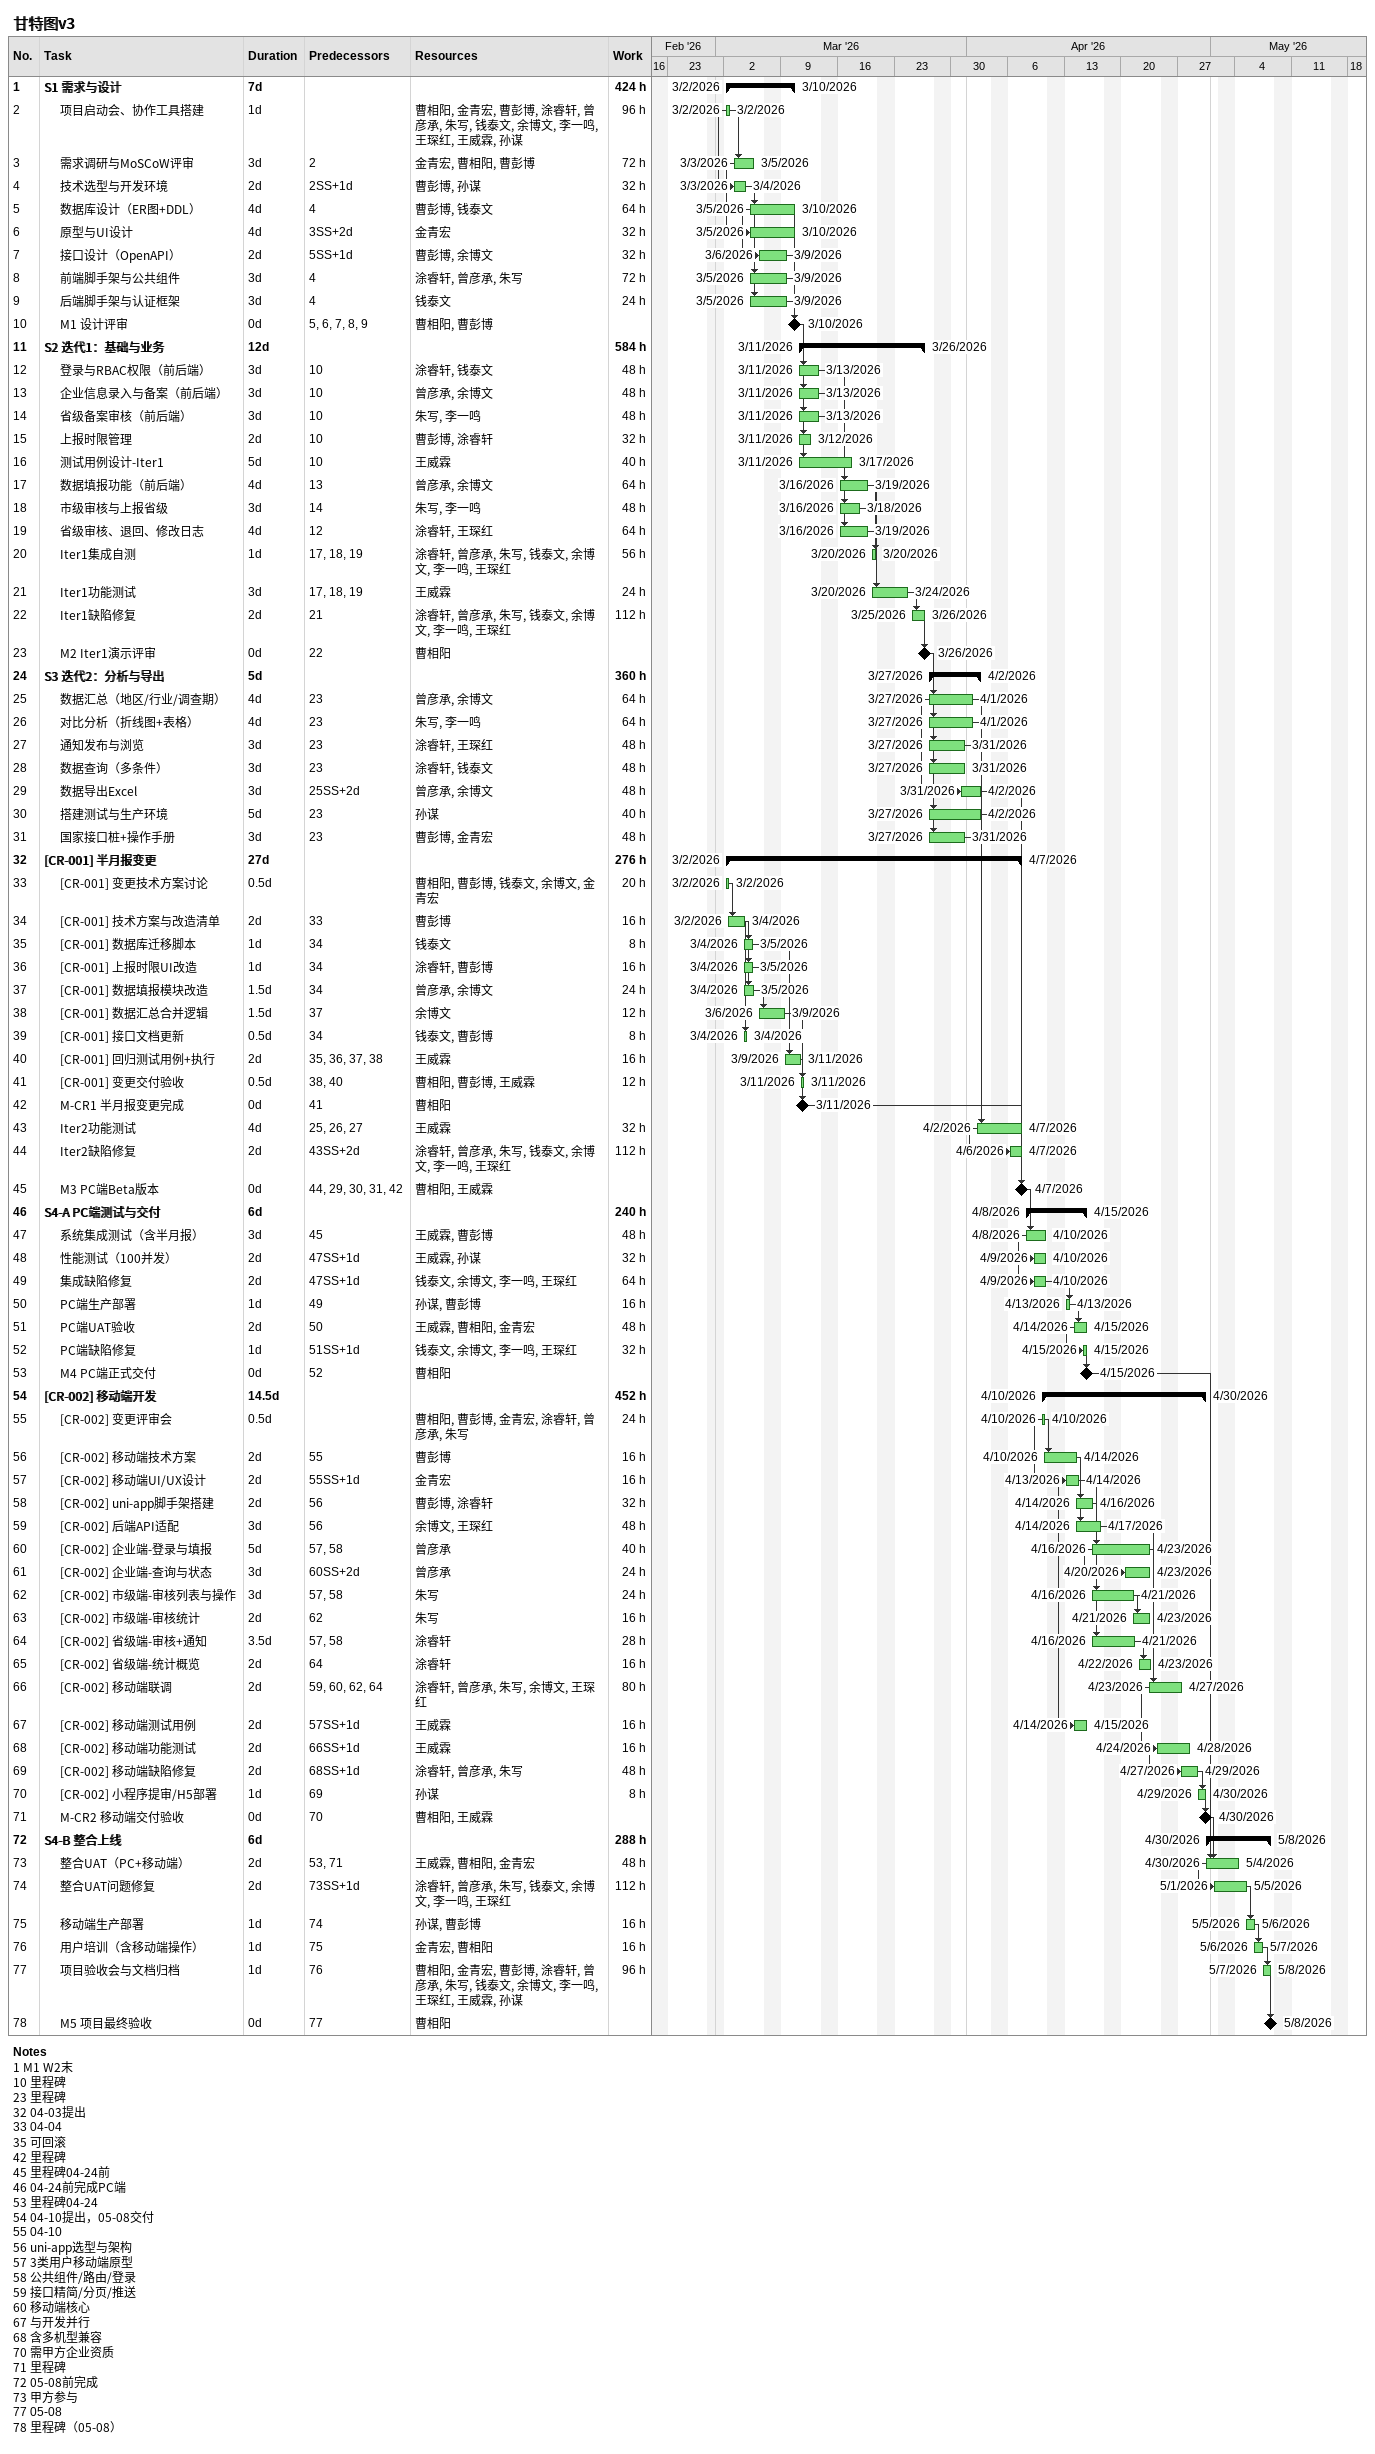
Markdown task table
甘特图v3

| ID | Level | Task | Duration | Start | Finish | Predecessors | Resources | Work (h) |
|---|---|---|---|---|---|---|---|---|
| 1 | 1 | **S1 需求与设计** | 7d | 2026-03-02 | 2026-03-10 |  |  | 424 |
| 2 | 2 | 项目启动会、协作工具搭建 | 1d | 2026-03-02 | 2026-03-02 |  | 曹相阳, 金青宏, 曹彭博, 涂睿轩, 曾彦承, 朱写, 钱泰文, 余博文, 李一鸣, 王琛红, 王威霖, 孙谋 | 96 |
| 3 | 2 | 需求调研与MoSCoW评审 | 3d | 2026-03-03 | 2026-03-05 | 2 | 金青宏, 曹相阳, 曹彭博 | 72 |
| 4 | 2 | 技术选型与开发环境 | 2d | 2026-03-03 | 2026-03-04 | 2SS+1d | 曹彭博, 孙谋 | 32 |
| 5 | 2 | 数据库设计（ER图+DDL） | 4d | 2026-03-05 | 2026-03-10 | 4 | 曹彭博, 钱泰文 | 64 |
| 6 | 2 | 原型与UI设计 | 4d | 2026-03-05 | 2026-03-10 | 3SS+2d | 金青宏 | 32 |
| 7 | 2 | 接口设计（OpenAPI） | 2d | 2026-03-06 | 2026-03-09 | 5SS+1d | 曹彭博, 余博文 | 32 |
| 8 | 2 | 前端脚手架与公共组件 | 3d | 2026-03-05 | 2026-03-09 | 4 | 涂睿轩, 曾彦承, 朱写 | 72 |
| 9 | 2 | 后端脚手架与认证框架 | 3d | 2026-03-05 | 2026-03-09 | 4 | 钱泰文 | 24 |
| 10 | 2 | M1 设计评审 | 0d | 2026-03-10 | 2026-03-10 | 5, 6, 7, 8, 9 | 曹相阳, 曹彭博 |  |
| 11 | 1 | **S2 迭代1：基础与业务** | 12d | 2026-03-11 | 2026-03-26 |  |  | 584 |
| 12 | 2 | 登录与RBAC权限（前后端） | 3d | 2026-03-11 | 2026-03-13 | 10 | 涂睿轩, 钱泰文 | 48 |
| 13 | 2 | 企业信息录入与备案（前后端） | 3d | 2026-03-11 | 2026-03-13 | 10 | 曾彦承, 余博文 | 48 |
| 14 | 2 | 省级备案审核（前后端） | 3d | 2026-03-11 | 2026-03-13 | 10 | 朱写, 李一鸣 | 48 |
| 15 | 2 | 上报时限管理 | 2d | 2026-03-11 | 2026-03-12 | 10 | 曹彭博, 涂睿轩 | 32 |
| 16 | 2 | 测试用例设计-Iter1 | 5d | 2026-03-11 | 2026-03-17 | 10 | 王威霖 | 40 |
| 17 | 2 | 数据填报功能（前后端） | 4d | 2026-03-16 | 2026-03-19 | 13 | 曾彦承, 余博文 | 64 |
| 18 | 2 | 市级审核与上报省级 | 3d | 2026-03-16 | 2026-03-18 | 14 | 朱写, 李一鸣 | 48 |
| 19 | 2 | 省级审核、退回、修改日志 | 4d | 2026-03-16 | 2026-03-19 | 12 | 涂睿轩, 王琛红 | 64 |
| 20 | 2 | Iter1集成自测 | 1d | 2026-03-20 | 2026-03-20 | 17, 18, 19 | 涂睿轩, 曾彦承, 朱写, 钱泰文, 余博文, 李一鸣, 王琛红 | 56 |
| 21 | 2 | Iter1功能测试 | 3d | 2026-03-20 | 2026-03-24 | 17, 18, 19 | 王威霖 | 24 |
| 22 | 2 | Iter1缺陷修复 | 2d | 2026-03-25 | 2026-03-26 | 21 | 涂睿轩, 曾彦承, 朱写, 钱泰文, 余博文, 李一鸣, 王琛红 | 112 |
| 23 | 2 | M2 Iter1演示评审 | 0d | 2026-03-26 | 2026-03-26 | 22 | 曹相阳 |  |
| 24 | 1 | **S3 迭代2：分析与导出** | 5d | 2026-03-27 | 2026-04-02 |  |  | 360 |
| 25 | 2 | 数据汇总（地区/行业/调查期） | 4d | 2026-03-27 | 2026-04-01 | 23 | 曾彦承, 余博文 | 64 |
| 26 | 2 | 对比分析（折线图+表格） | 4d | 2026-03-27 | 2026-04-01 | 23 | 朱写, 李一鸣 | 64 |
| 27 | 2 | 通知发布与浏览 | 3d | 2026-03-27 | 2026-03-31 | 23 | 涂睿轩, 王琛红 | 48 |
| 28 | 2 | 数据查询（多条件） | 3d | 2026-03-27 | 2026-03-31 | 23 | 涂睿轩, 钱泰文 | 48 |
| 29 | 2 | 数据导出Excel | 3d | 2026-03-31 | 2026-04-02 | 25SS+2d | 曾彦承, 余博文 | 48 |
| 30 | 2 | 搭建测试与生产环境 | 5d | 2026-03-27 | 2026-04-02 | 23 | 孙谋 | 40 |
| 31 | 2 | 国家接口桩+操作手册 | 3d | 2026-03-27 | 2026-03-31 | 23 | 曹彭博, 金青宏 | 48 |
| 32 | 1 | **[CR-001] 半月报变更** | 27d | 2026-03-02 | 2026-04-07 |  |  | 276 |
| 33 | 2 | [CR-001] 变更技术方案讨论 | 0.5d | 2026-03-02 | 2026-03-02 |  | 曹相阳, 曹彭博, 钱泰文, 余博文, 金青宏 | 20 |
| 34 | 2 | [CR-001] 技术方案与改造清单 | 2d | 2026-03-02 | 2026-03-04 | 33 | 曹彭博 | 16 |
| 35 | 2 | [CR-001] 数据库迁移脚本 | 1d | 2026-03-04 | 2026-03-05 | 34 | 钱泰文 | 8 |
| 36 | 2 | [CR-001] 上报时限UI改造 | 1d | 2026-03-04 | 2026-03-05 | 34 | 涂睿轩, 曹彭博 | 16 |
| 37 | 2 | [CR-001] 数据填报模块改造 | 1.5d | 2026-03-04 | 2026-03-05 | 34 | 曾彦承, 余博文 | 24 |
| 38 | 2 | [CR-001] 数据汇总合并逻辑 | 1.5d | 2026-03-06 | 2026-03-09 | 37 | 余博文 | 12 |
| 39 | 2 | [CR-001] 接口文档更新 | 0.5d | 2026-03-04 | 2026-03-04 | 34 | 钱泰文, 曹彭博 | 8 |
| 40 | 2 | [CR-001] 回归测试用例+执行 | 2d | 2026-03-09 | 2026-03-11 | 35, 36, 37, 38 | 王威霖 | 16 |
| 41 | 2 | [CR-001] 变更交付验收 | 0.5d | 2026-03-11 | 2026-03-11 | 38, 40 | 曹相阳, 曹彭博, 王威霖 | 12 |
| 42 | 2 | M-CR1 半月报变更完成 | 0d | 2026-03-11 | 2026-03-11 | 41 | 曹相阳 |  |
| 43 | 2 | Iter2功能测试 | 4d | 2026-04-02 | 2026-04-07 | 25, 26, 27 | 王威霖 | 32 |
| 44 | 2 | Iter2缺陷修复 | 2d | 2026-04-06 | 2026-04-07 | 43SS+2d | 涂睿轩, 曾彦承, 朱写, 钱泰文, 余博文, 李一鸣, 王琛红 | 112 |
| 45 | 2 | M3 PC端Beta版本 | 0d | 2026-04-07 | 2026-04-07 | 44, 29, 30, 31, 42 | 曹相阳, 王威霖 |  |
| 46 | 1 | **S4-A PC端测试与交付** | 6d | 2026-04-08 | 2026-04-15 |  |  | 240 |
| 47 | 2 | 系统集成测试（含半月报） | 3d | 2026-04-08 | 2026-04-10 | 45 | 王威霖, 曹彭博 | 48 |
| 48 | 2 | 性能测试（100并发） | 2d | 2026-04-09 | 2026-04-10 | 47SS+1d | 王威霖, 孙谋 | 32 |
| 49 | 2 | 集成缺陷修复 | 2d | 2026-04-09 | 2026-04-10 | 47SS+1d | 钱泰文, 余博文, 李一鸣, 王琛红 | 64 |
| 50 | 2 | PC端生产部署 | 1d | 2026-04-13 | 2026-04-13 | 49 | 孙谋, 曹彭博 | 16 |
| 51 | 2 | PC端UAT验收 | 2d | 2026-04-14 | 2026-04-15 | 50 | 王威霖, 曹相阳, 金青宏 | 48 |
| 52 | 2 | PC端缺陷修复 | 1d | 2026-04-15 | 2026-04-15 | 51SS+1d | 钱泰文, 余博文, 李一鸣, 王琛红 | 32 |
| 53 | 2 | M4 PC端正式交付 | 0d | 2026-04-15 | 2026-04-15 | 52 | 曹相阳 |  |
| 54 | 1 | **[CR-002] 移动端开发** | 14.5d | 2026-04-10 | 2026-04-30 |  |  | 452 |
| 55 | 2 | [CR-002] 变更评审会 | 0.5d | 2026-04-10 | 2026-04-10 |  | 曹相阳, 曹彭博, 金青宏, 涂睿轩, 曾彦承, 朱写 | 24 |
| 56 | 2 | [CR-002] 移动端技术方案 | 2d | 2026-04-10 | 2026-04-14 | 55 | 曹彭博 | 16 |
| 57 | 2 | [CR-002] 移动端UI/UX设计 | 2d | 2026-04-13 | 2026-04-14 | 55SS+1d | 金青宏 | 16 |
| 58 | 2 | [CR-002] uni-app脚手架搭建 | 2d | 2026-04-14 | 2026-04-16 | 56 | 曹彭博, 涂睿轩 | 32 |
| 59 | 2 | [CR-002] 后端API适配 | 3d | 2026-04-14 | 2026-04-17 | 56 | 余博文, 王琛红 | 48 |
| 60 | 2 | [CR-002] 企业端-登录与填报 | 5d | 2026-04-16 | 2026-04-23 | 57, 58 | 曾彦承 | 40 |
| 61 | 2 | [CR-002] 企业端-查询与状态 | 3d | 2026-04-20 | 2026-04-23 | 60SS+2d | 曾彦承 | 24 |
| 62 | 2 | [CR-002] 市级端-审核列表与操作 | 3d | 2026-04-16 | 2026-04-21 | 57, 58 | 朱写 | 24 |
| 63 | 2 | [CR-002] 市级端-审核统计 | 2d | 2026-04-21 | 2026-04-23 | 62 | 朱写 | 16 |
| 64 | 2 | [CR-002] 省级端-审核+通知 | 3.5d | 2026-04-16 | 2026-04-21 | 57, 58 | 涂睿轩 | 28 |
| 65 | 2 | [CR-002] 省级端-统计概览 | 2d | 2026-04-22 | 2026-04-23 | 64 | 涂睿轩 | 16 |
| 66 | 2 | [CR-002] 移动端联调 | 2d | 2026-04-23 | 2026-04-27 | 59, 60, 62, 64 | 涂睿轩, 曾彦承, 朱写, 余博文, 王琛红 | 80 |
| 67 | 2 | [CR-002] 移动端测试用例 | 2d | 2026-04-14 | 2026-04-15 | 57SS+1d | 王威霖 | 16 |
| 68 | 2 | [CR-002] 移动端功能测试 | 2d | 2026-04-24 | 2026-04-28 | 66SS+1d | 王威霖 | 16 |
| 69 | 2 | [CR-002] 移动端缺陷修复 | 2d | 2026-04-27 | 2026-04-29 | 68SS+1d | 涂睿轩, 曾彦承, 朱写 | 48 |
| 70 | 2 | [CR-002] 小程序提审/H5部署 | 1d | 2026-04-29 | 2026-04-30 | 69 | 孙谋 | 8 |
| 71 | 2 | M-CR2 移动端交付验收 | 0d | 2026-04-30 | 2026-04-30 | 70 | 曹相阳, 王威霖 |  |
| 72 | 1 | **S4-B 整合上线** | 6d | 2026-04-30 | 2026-05-08 |  |  | 288 |
| 73 | 2 | 整合UAT（PC+移动端） | 2d | 2026-04-30 | 2026-05-04 | 53, 71 | 王威霖, 曹相阳, 金青宏 | 48 |
| 74 | 2 | 整合UAT问题修复 | 2d | 2026-05-01 | 2026-05-05 | 73SS+1d | 涂睿轩, 曾彦承, 朱写, 钱泰文, 余博文, 李一鸣, 王琛红 | 112 |
| 75 | 2 | 移动端生产部署 | 1d | 2026-05-05 | 2026-05-06 | 74 | 孙谋, 曹彭博 | 16 |
| 76 | 2 | 用户培训（含移动端操作） | 1d | 2026-05-06 | 2026-05-07 | 75 | 金青宏, 曹相阳 | 16 |
| 77 | 2 | 项目验收会与文档归档 | 1d | 2026-05-07 | 2026-05-08 | 76 | 曹相阳, 金青宏, 曹彭博, 涂睿轩, 曾彦承, 朱写, 钱泰文, 余博文, 李一鸣, 王琛红, 王威霖, 孙谋 | 96 |
| 78 | 2 | M5 项目最终验收 | 0d | 2026-05-08 | 2026-05-08 | 77 | 曹相阳 |  |

Notes
- 1: M1 W2末
- 10: 里程碑
- 23: 里程碑
- 32: 04-03提出
- 33: 04-04
- 35: 可回滚
- 42: 里程碑
- 45: 里程碑 04-24前
- 46: 04-24前完成PC端
- 53: 里程碑 04-24
- 54: 04-10提出，05-08交付
- 55: 04-10
- 56: uni-app选型与架构
- 57: 3类用户移动端原型
- 58: 公共组件/路由/登录
- 59: 接口精简/分页/推送
- 60: 移动端核心
- 67: 与开发并行
- 68: 含多机型兼容
- 70: 需甲方企业资质
- 71: 里程碑
- 72: 05-08前完成
- 73: 甲方参与
- 77: 05-08
- 78: 里程碑（05-08）
